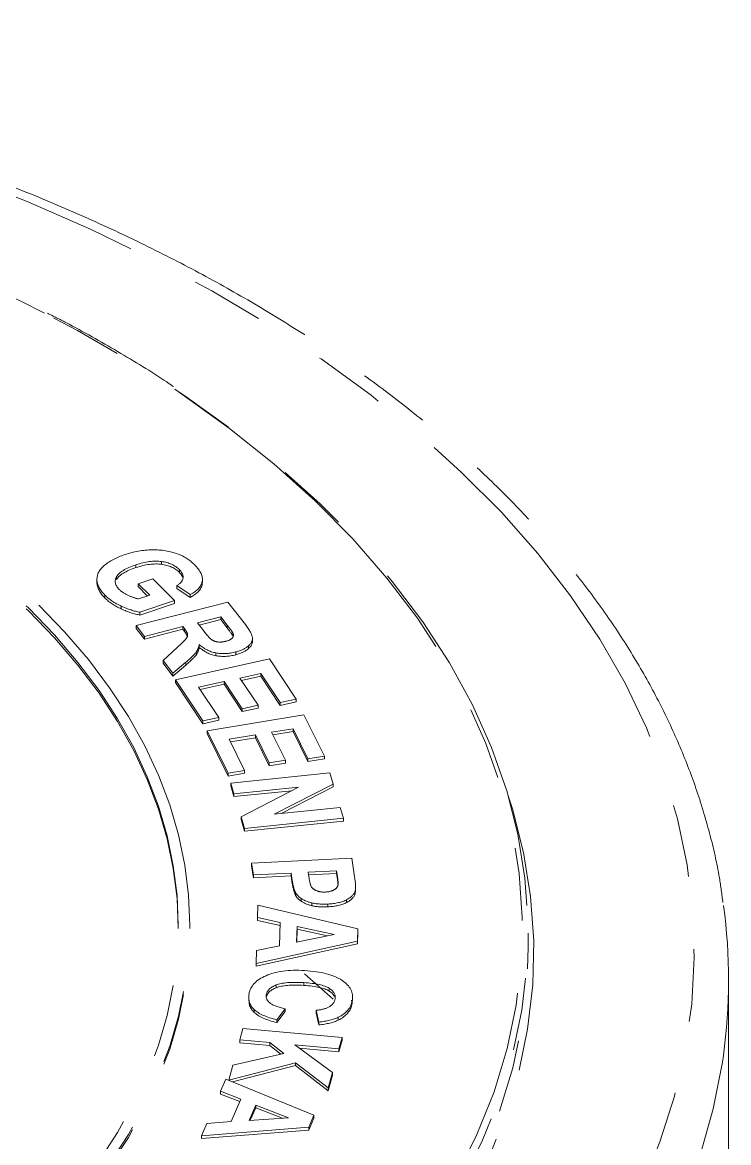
# Model space of a CAD drawing. Header units: millimetres. Extents: x 5 to 415, y 5 to 292.
# Drawn here: x 66.37 to 78.7, y 37.1 to 56.65 of the extents above; entities that cross this region are included whole.
import ezdxf

# ---------------------------------------------------------------- set-up
doc = ezdxf.new("R2010")
doc.units = ezdxf.units.MM
doc.linetypes.add('PHANTOM', pattern=[12.7, 6.35, -1.27, 1.27, -1.27, 1.27, -1.27])

msp = doc.modelspace()

# ---------------------------------------------------------------- linework, layer by layer
at = {"color": 7, "linetype": 'PHANTOM', "lineweight": 0}
for p, q in [((68.35226, 47.183), (68.35226, 47.134)), ((68.79925, 47.24074), (68.79925, 47.19175)), ((67.67164, 46.9259), (67.67164, 46.87691)), ((68.01593, 46.97831), (68.01593, 46.92931)), ((68.64592, 46.93939), (68.38978, 46.85401)), ((69.02766, 46.55768), (68.64592, 46.93939)), ((69.11125, 47.09857), (69.11125, 47.04958)), ((69.51375, 46.87373), (69.51375, 46.93497)), ((68.38978, 46.85401), (68.5926, 46.65121)), ((68.38978, 46.85401), (68.38978, 46.80502)), ((68.38978, 46.80502), (68.55585, 46.63896)), ((69.06713, 46.82053), (69.29995, 46.66368)), ((69.06713, 46.82053), (69.06713, 46.77154)), ((69.06713, 46.77154), (69.29995, 46.61469)), ((69.50999, 46.84235), (69.50303, 46.87918)), ((69.50999, 46.89134), (69.50999, 46.84235)), ((67.81186, 46.65269), (67.81186, 46.6037)), ((69.95906, 46.5342), (68.3562, 46.12223)), ((68.5926, 46.65121), (68.39977, 46.58695)), ((68.42235, 46.35593), (69.02766, 46.55768)), ((69.02766, 46.55768), (69.02766, 46.50868)), ((69.29995, 46.66368), (69.29995, 46.61469)), ((70.26245, 46.14081), (69.95906, 46.5342)), ((68.09648, 46.46243), (68.09648, 46.41344)), ((68.42235, 46.30693), (69.02766, 46.50868)), ((68.42235, 46.35593), (68.42235, 46.30693)), ((69.83196, 46.27746), (69.42555, 46.17301)), ((69.42555, 46.17301), (69.53206, 46.03491)), ((69.83196, 46.22847), (69.45708, 46.13212)), ((69.94428, 46.13183), (69.83196, 46.27746)), ((69.83196, 46.27746), (69.83196, 46.22847)), ((69.94428, 46.08284), (69.83196, 46.22847)), ((69.94428, 46.13183), (69.94428, 46.08284)), ((68.3562, 46.12223), (68.50042, 45.93522)), ((68.3562, 46.12223), (68.3562, 46.07324)), ((68.3562, 46.07324), (68.50042, 45.88623)), ((68.50042, 45.93522), (69.16956, 46.10721)), ((68.50042, 45.88623), (69.16956, 46.05822)), ((68.50042, 45.93522), (68.50042, 45.88623)), ((69.16956, 46.10721), (69.19864, 46.06951)), ((69.16956, 46.10721), (69.16956, 46.05822)), ((69.16956, 46.05822), (69.19864, 46.02052)), ((69.19864, 46.06951), (69.19864, 46.02052)), ((70.04425, 45.99411), (70.04425, 45.94512)), ((69.07035, 45.73837), (68.82558, 45.51361)), ((69.45905, 45.79156), (69.45905, 45.74257)), ((70.315, 45.76711), (70.315, 45.71811)), ((70.38617, 45.84359), (70.38617, 45.90483)), ((70.68224, 45.54091), (69.04423, 45.17793)), ((69.40159, 45.65676), (69.40159, 45.60777)), ((69.74807, 45.64643), (69.74807, 45.59743)), ((70.09344, 45.66188), (70.09344, 45.61289)), ((71.14837, 44.83991), (70.68224, 45.54091)), ((68.82558, 45.51361), (68.99789, 45.29021)), ((68.82558, 45.51361), (68.82558, 45.46462)), ((68.82558, 45.46462), (68.99789, 45.24122)), ((68.99789, 45.29021), (69.22338, 45.48369)), ((68.99789, 45.24122), (69.22338, 45.4347)), ((69.22338, 45.48369), (69.22338, 45.4347)), ((68.99789, 45.29021), (68.99789, 45.24122)), ((69.04423, 45.17793), (69.52236, 44.45888)), ((69.04423, 45.17793), (69.04423, 45.12894)), ((70.16884, 45.20814), (70.53191, 45.28859)), ((70.48448, 44.73347), (70.16884, 45.20814)), ((70.19724, 45.16544), (70.53191, 45.2396)), ((70.53191, 45.28859), (70.87111, 44.77848)), ((70.53191, 45.28859), (70.53191, 45.2396)), ((70.53191, 45.2396), (70.87111, 44.72949)), ((69.04423, 45.12894), (69.52236, 44.40989)), ((69.44728, 45.04824), (69.89311, 45.14703)), ((69.79849, 44.52007), (69.44728, 45.04824)), ((69.47568, 45.00553), (69.89311, 45.09804)), ((69.89311, 45.14703), (70.20874, 44.67235)), ((69.89311, 45.14703), (69.89311, 45.09804)), ((69.89311, 45.09804), (70.20874, 44.62336)), ((70.87111, 44.77848), (71.14837, 44.83991)), ((70.87111, 44.72949), (71.14837, 44.79092)), ((70.87111, 44.77848), (70.87111, 44.72949)), ((71.14837, 44.83991), (71.14837, 44.79092)), ((71.28279, 44.5668), (69.59623, 44.28762)), ((70.20874, 44.67235), (70.48448, 44.73347)), ((70.20874, 44.62336), (70.48448, 44.68448)), ((70.20874, 44.67235), (70.20874, 44.62336)), ((70.48448, 44.73347), (70.48448, 44.68448)), ((71.64131, 43.84502), (71.28279, 44.5668)), ((69.52236, 44.45888), (69.79849, 44.52007)), ((69.52236, 44.40989), (69.79849, 44.47108)), ((69.52236, 44.45888), (69.52236, 44.40989)), ((69.79849, 44.52007), (69.79849, 44.47108)), ((69.59623, 44.28762), (69.96397, 43.54724)), ((69.59623, 44.28762), (69.59623, 44.23863)), ((69.59623, 44.23863), (69.96397, 43.49825)), ((69.97815, 44.13814), (70.43719, 44.21412)), ((70.43719, 44.21412), (70.67995, 43.72538)), ((70.43719, 44.21412), (70.43719, 44.16513)), ((70.72111, 44.26113), (71.09494, 44.32301)), ((70.96387, 43.77238), (70.72111, 44.26113)), ((70.74359, 44.21586), (71.09494, 44.27402)), ((71.09494, 44.32301), (71.35583, 43.79777)), ((71.09494, 44.32301), (71.09494, 44.27402)), ((71.09494, 44.27402), (71.35583, 43.74878)), ((70.24826, 43.59431), (69.97815, 44.13814)), ((70.00064, 44.09287), (70.43719, 44.16513)), ((70.43719, 44.16513), (70.67995, 43.67639)), ((71.35583, 43.79777), (71.64131, 43.84502)), ((71.35583, 43.79777), (71.35583, 43.74878)), ((71.35583, 43.74878), (71.64131, 43.79603)), ((71.64131, 43.84502), (71.64131, 43.79603)), ((69.96397, 43.54724), (70.24826, 43.59431)), ((70.24826, 43.59431), (70.24826, 43.54532)), ((70.67995, 43.72538), (70.96387, 43.77238)), ((70.67995, 43.72538), (70.67995, 43.67639)), ((70.67995, 43.67639), (70.96387, 43.72338)), ((70.96387, 43.77238), (70.96387, 43.72338)), ((69.96397, 43.54724), (69.96397, 43.49825)), ((69.96397, 43.49825), (70.24826, 43.54532)), ((71.73456, 43.55175), (70.00667, 43.37586)), ((71.79444, 43.35573), (71.73456, 43.55175)), ((70.00667, 43.37586), (70.06385, 43.18867)), ((70.00667, 43.37586), (70.00667, 43.32687)), ((70.00667, 43.32687), (70.06385, 43.13968)), ((70.06385, 43.18867), (71.19068, 43.30337)), ((70.06385, 43.13968), (71.07201, 43.2423)), ((71.19068, 43.30337), (70.18665, 42.78666)), ((70.76534, 42.83), (71.79444, 43.35573)), ((70.88511, 42.84219), (71.79444, 43.30674)), ((71.79444, 43.35573), (71.79444, 43.30674)), ((70.06385, 43.18867), (70.06385, 43.13968)), ((71.91914, 42.94745), (70.76534, 42.83)), ((71.97632, 42.76025), (71.91914, 42.94745)), ((70.18665, 42.78666), (70.24842, 42.58437)), ((70.18665, 42.78666), (70.18665, 42.73767)), ((70.18665, 42.73767), (70.24842, 42.53538)), ((70.24842, 42.58437), (71.97632, 42.76025)), ((70.24842, 42.53538), (71.97632, 42.71126)), ((71.97632, 42.76025), (71.97632, 42.71126)), ((70.24842, 42.58437), (70.24842, 42.53538)), ((72.11982, 42.06408), (70.37195, 41.9758)), ((72.16933, 41.73729), (72.11982, 42.06408)), ((70.37195, 41.9758), (70.40282, 41.77211)), ((70.37195, 41.9758), (70.37195, 41.92681)), ((70.37195, 41.92681), (70.40282, 41.72312)), ((71.85484, 41.84545), (71.35916, 41.82042)), ((71.86975, 41.74702), (71.85484, 41.84545)), ((71.85484, 41.84545), (71.85484, 41.79646)), ((70.40282, 41.77211), (71.06209, 41.80541)), ((70.40282, 41.77211), (70.40282, 41.72312)), ((70.40282, 41.72312), (71.06209, 41.75642)), ((71.06209, 41.80541), (71.0822, 41.67268)), ((71.06209, 41.80541), (71.06209, 41.75642)), ((71.06209, 41.75642), (71.0822, 41.62369)), ((71.0822, 41.67268), (71.0822, 41.62369)), ((71.35916, 41.82042), (71.37604, 41.70908)), ((71.85484, 41.79646), (71.36653, 41.7718)), ((71.86975, 41.69803), (71.85484, 41.79646)), ((71.86975, 41.74702), (71.86975, 41.69803)), ((71.13947, 41.46252), (71.13947, 41.41353)), ((72.17959, 41.44476), (72.183, 41.50915)), ((72.17959, 41.49375), (72.17959, 41.44476)), ((72.18648, 41.50297), (72.18648, 41.56421)), ((70.48263, 41.24519), (70.47607, 41.02827)), ((72.22497, 40.83304), (70.48263, 41.24519)), ((71.23807, 41.36121), (71.23807, 41.31221)), ((71.4236, 41.28418), (71.4236, 41.23519)), ((71.69936, 41.26402), (71.69936, 41.21503)), ((72.03071, 41.3397), (72.03071, 41.29071)), ((69.29144, 40.88748), (69.29144, 40.83848)), ((70.47607, 41.02827), (70.87217, 40.94078)), ((70.47607, 41.02827), (70.47607, 40.97928)), ((70.47607, 40.97928), (70.8707, 40.89211)), ((70.87217, 40.94078), (70.85994, 40.53593)), ((71.16561, 40.87486), (71.15724, 40.5985)), ((71.81253, 40.73153), (71.16561, 40.87486)), ((71.16561, 40.87486), (71.16561, 40.82586)), ((71.15724, 40.5985), (71.81253, 40.73153)), ((71.16561, 40.82586), (71.15873, 40.5988)), ((71.69713, 40.7081), (71.16561, 40.82586)), ((72.21843, 40.61682), (72.22497, 40.83304)), ((72.21843, 40.56783), (72.22497, 40.78405)), ((72.22497, 40.83304), (72.22497, 40.78405)), ((75.19797, 40.51187), (75.19797, 40.75683)), ((70.4519, 40.22894), (72.21843, 40.61682)), ((70.4519, 40.17995), (72.21843, 40.56783)), ((70.85994, 40.53593), (70.45863, 40.45152)), ((72.21843, 40.61682), (72.21843, 40.56783)), ((70.45863, 40.45152), (70.4519, 40.22894)), ((70.4519, 40.22894), (70.4519, 40.17995)), ((71.28464, 39.89263), (71.28464, 39.84363)), ((71.79668, 39.60436), (71.29268, 40.04579)), ((78.69797, 36.42916), (78.69797, 39.94029)), ((70.62778, 39.68256), (70.62778, 39.63356)), ((70.80085, 39.8525), (70.80085, 39.80351)), ((71.72292, 39.79561), (71.72292, 39.74662)), ((70.32052, 39.64248), (70.32052, 39.58124)), ((72.12835, 39.52781), (72.11782, 39.58909)), ((72.12835, 39.5768), (72.12835, 39.52781)), ((72.13415, 39.5839), (72.13415, 39.64514)), ((70.41617, 39.4227), (70.41617, 39.37371)), ((70.81326, 39.24613), (70.95722, 39.43658)), ((70.81326, 39.19714), (70.95722, 39.38759)), ((70.95722, 39.43658), (70.95722, 39.38759)), ((71.49761, 39.4109), (71.54421, 39.20439)), ((71.49761, 39.4109), (71.49761, 39.36191)), ((71.49761, 39.36191), (71.54421, 39.1554)), ((71.88437, 39.28808), (71.88437, 39.23909)), ((70.21888, 39.09544), (70.16347, 38.89351)), ((71.9518, 38.937), (70.21888, 39.09544)), ((70.81326, 39.24613), (70.81326, 39.19714)), ((71.54421, 39.20439), (71.54421, 39.1554)), ((71.8964, 38.73506), (71.9518, 38.937)), ((71.9518, 38.937), (71.9518, 38.888)), ((70.16347, 38.89351), (70.68718, 38.84562)), ((70.16347, 38.89351), (70.16347, 38.84452)), ((70.16347, 38.84452), (70.68718, 38.79663)), ((70.68718, 38.84562), (70.93188, 38.65515)), ((70.68718, 38.84562), (70.68718, 38.79663)), ((70.68718, 38.79663), (70.88308, 38.64414)), ((71.12697, 38.80541), (71.8964, 38.73506)), ((71.78445, 38.32698), (71.12697, 38.80541)), ((71.20398, 38.74937), (71.8964, 38.68607)), ((71.8964, 38.68607), (71.9518, 38.888)), ((71.8964, 38.73506), (71.8964, 38.68607)), ((70.93188, 38.65515), (70.04306, 38.45468)), ((69.97138, 38.19334), (71.13824, 38.49374)), ((70.04306, 38.45468), (69.97138, 38.19334)), ((70.03531, 38.16081), (71.13824, 38.44475)), ((71.13824, 38.49374), (71.70994, 38.05539)), ((71.13824, 38.49374), (71.13824, 38.44475)), ((71.13824, 38.44475), (71.70994, 38.0064)), ((71.70994, 38.05539), (71.78445, 38.32698)), ((71.78445, 38.32698), (71.78445, 38.27799)), ((69.92195, 38.20711), (69.83103, 37.9966)), ((71.45904, 37.57925), (69.92195, 38.20711)), ((69.97138, 38.19334), (69.97138, 38.18692)), ((71.70994, 38.0064), (71.78445, 38.27799)), ((69.83103, 37.9966), (70.1829, 37.85991)), ((69.83103, 37.9966), (69.83103, 37.94761)), ((69.83103, 37.94761), (70.16478, 37.81796)), ((71.70994, 38.05539), (71.70994, 38.0064)), ((70.1829, 37.85991), (70.01321, 37.46703)), ((70.4431, 37.75757), (70.32728, 37.48938)), ((71.0176, 37.53392), (70.4431, 37.75757)), ((70.4431, 37.75757), (70.4431, 37.70858)), ((70.32728, 37.48938), (71.0176, 37.53392)), ((70.4431, 37.70858), (70.34904, 37.49079)), ((70.90964, 37.52695), (70.4431, 37.70858)), ((71.36841, 37.36943), (71.45904, 37.57925)), ((71.36841, 37.32043), (71.45904, 37.53026)), ((71.45904, 37.57925), (71.45904, 37.53026)), ((69.5893, 37.4369), (69.496, 37.2209)), ((69.496, 37.2209), (71.36841, 37.36943)), ((70.01321, 37.46703), (69.5893, 37.4369)), ((71.36841, 37.36943), (71.36841, 37.32043)), ((69.496, 37.17191), (71.36841, 37.32043)), ((69.496, 37.2209), (69.496, 37.17191))]:
    msp.add_line(p, q, dxfattribs=at)
at = {"color": 8, "linetype": 'PHANTOM', "lineweight": 0}
msp.add_line((69.25332, 45.97075), (69.25332, 45.94574), dxfattribs=at)
at = {"color": 7, "linetype": 'PHANTOM', "lineweight": 0, "flags": 128}
for points in [[(30.46969, 51.81911), (29.50337, 51.2325), (28.58933, 50.6186), (27.72988, 49.97896), (26.92718, 49.3152), (26.18327, 48.629), (25.50002, 47.92209), (24.87915, 47.19625), (24.32225, 46.45332), (23.83071, 45.69518), (23.40578, 44.92374), (23.04852, 44.14094), (22.75985, 43.34877), (22.54049, 42.54923), (22.39099, 41.74434), (22.31174, 40.93613), (22.30293, 40.12663), (22.36458, 39.31791), (22.49654, 38.512), (22.69848, 37.71093), (22.96989, 36.91673), (23.31008, 36.1314), (23.71819, 35.35694), (24.19319, 34.59529), (24.73387, 33.84838), (25.33889, 33.11809), (26.0067, 32.40628), (26.73562, 31.71474), (27.5238, 31.04521), (28.36927, 30.39939), (29.26987, 29.77891), (30.22334, 29.18533), (31.22727, 28.62016), (32.27912, 28.08483), (33.37623, 27.58068), (34.51584, 27.10898), (35.69507, 26.67094), (36.91092, 26.26766), (38.16035, 25.90015), (39.44018, 25.56934), (40.74718, 25.27608), (42.07806, 25.0211), (43.42945, 24.80504), (44.79794, 24.62845), (46.18007, 24.49178), (47.57235, 24.39537), (48.97126, 24.33946), (50.37327, 24.3242), (51.77484, 24.34963), (53.17242, 24.41568), (54.56249, 24.52218), (55.94154, 24.66887), (57.30607, 24.85537), (58.65265, 25.08122), (59.97788, 25.34584), (61.2784, 25.64856), (62.55092, 25.98862), (63.79225, 26.36516), (64.99923, 26.77724), (66.16883, 27.2238), (67.29808, 27.70372), (68.38413, 28.21579), (69.42424, 28.75871), (70.41579, 29.33112), (71.35627, 29.93157), (72.24329, 30.55853), (73.07463, 31.21043), (73.84818, 31.88563), (74.56199, 32.5824), (75.21425, 33.29901), (75.80332, 34.03362), (76.32771, 34.78439), (76.78609, 35.54943), (77.17731, 36.32679), (77.50038, 37.11452), (77.75447, 37.91063), (77.93896, 38.7131), (78.05337, 39.51991), (78.09742, 40.32902), (78.07099, 41.13838), (77.97415, 41.94595), (77.80714, 42.7497), (77.57039, 43.54759), (77.2645, 44.3376), (76.89024, 45.11774), (76.44854, 45.88604), (75.94054, 46.64056), (75.36751, 47.37939), (74.73089, 48.10066), (74.03231, 48.80256), (73.27352, 49.48331), (72.45643, 50.14119), (71.58312, 50.77455), (70.65579, 51.38177), (69.67678, 51.96132), (68.64857, 52.51175), (67.57375, 53.03166), (66.45503, 53.51973), (65.29525, 53.97474), (64.09733, 54.39554), (62.8643, 54.78106), (61.59928, 55.13032), (60.30545, 55.44246), (58.98609, 55.71667), (57.64453, 55.95226), (56.28417, 56.14865), (54.90842, 56.30533), (53.52078, 56.42191), (52.12474, 56.49809), (50.72384, 56.53368), (49.32161, 56.52859), (47.92159, 56.48284), (46.52732, 56.39654), (45.14233, 56.2699), (43.7701, 56.10326), (42.41412, 55.89702), (41.07779, 55.65171), (39.76451, 55.36795), (38.47758, 55.04645), (37.22025, 54.68804), (35.99571, 54.29361), (34.80705, 53.86415), (33.65726, 53.40077), (32.54926, 52.90461), (31.48584, 52.37695), (30.46969, 51.81911)], [(66.75555, 51.57443), (66.34401, 51.78133), (65.31226, 52.2619), (64.23768, 52.71009), (63.12329, 53.12463), (61.97227, 53.50434), (60.78788, 53.84815), (59.57346, 54.15508), (58.33247, 54.42426), (57.06842, 54.65493), (55.7849, 54.84644), (54.48553, 54.99824), (53.17402, 55.10991), (51.85407, 55.18112), (50.52942, 55.21167), (49.20384, 55.20149), (47.88107, 55.15059), (46.56487, 55.05912), (45.25897, 54.92734), (43.96707, 54.75562), (42.69283, 54.54445), (41.43987, 54.29444), (40.21173, 54.00628), (39.0119, 53.68079), (37.84378, 53.3189), (36.71067, 52.92164), (35.6158, 52.49012), (35.01266, 52.23047)], [(32.10206, 50.71463), (31.60451, 50.40433), (30.74143, 49.81938), (29.93349, 49.20874), (29.183, 48.57415), (28.49208, 47.9174), (27.86269, 47.24034), (27.29661, 46.54491), (26.79544, 45.83308), (26.36061, 45.10685), (25.99335, 44.3683), (25.6947, 43.6195), (25.46551, 42.86259), (25.30643, 42.09972), (25.2179, 41.33303), (25.20018, 40.56472), (25.25333, 39.79694), (25.37717, 39.03189), (25.57138, 38.27173), (25.83539, 37.51861), (26.16847, 36.77468), (26.56965, 36.04202), (27.03782, 35.32274), (27.57163, 34.61886), (28.16958, 33.93237), (28.82997, 33.26523), (29.55093, 32.61933), (30.33042, 31.99649), (31.16622, 31.39849), (32.05598, 30.82701), (32.99715, 30.28368), (33.98709, 29.77004), (35.02297, 29.28754), (36.10188, 28.83755), (37.22074, 28.42135), (38.37638, 28.04011), (39.56553, 27.69492), (40.78483, 27.38676), (42.0308, 27.11649), (43.29993, 26.88489), (44.58861, 26.69262), (45.89318, 26.5402), (47.20997, 26.42809), (48.53522, 26.35659), (49.86518, 26.32592), (51.19609, 26.33614), (52.52417, 26.38725), (53.84566, 26.47909), (55.1568, 26.6114), (56.45389, 26.7838), (57.73324, 26.99582), (58.99124, 27.24684), (60.22431, 27.53615), (61.42896, 27.86295), (62.60178, 28.22629), (63.73943, 28.62515), (64.8387, 29.0584), (65.89647, 29.52481), (66.90974, 30.02305), (67.87564, 30.55173), (68.79143, 31.10933), (69.65451, 31.69428), (70.46244, 32.30492), (71.21294, 32.93951), (71.90386, 33.59626), (72.53325, 34.27332), (73.09933, 34.96875), (73.6005, 35.68058), (74.03533, 36.40681), (74.40259, 37.14536), (74.70123, 37.89416), (74.93043, 38.65107), (75.08951, 39.41394), (75.17804, 40.18063), (75.19575, 40.94894), (75.14261, 41.71672), (75.01876, 42.48177), (74.82456, 43.24193), (74.56054, 43.99505), (74.22747, 44.73899), (73.82629, 45.47164), (73.35812, 46.19092), (72.82431, 46.8948), (72.22636, 47.58129), (71.56597, 48.24843), (70.84501, 48.89433), (70.06552, 49.51717), (69.22971, 50.11517), (69.0316, 50.2478)], [(70.05549, 31.74395), (70.46244, 32.05995), (71.21294, 32.69455), (71.90386, 33.3513), (72.53325, 34.02835), (73.09933, 34.72378), (73.6005, 35.43562), (74.03533, 36.16185), (74.40259, 36.9004), (74.70123, 37.6492), (74.93043, 38.4061), (75.08951, 39.16898), (75.17804, 39.93566), (75.19797, 40.51187)]]:
    msp.add_lwpolyline(points, dxfattribs=at)
at = {"color": 8, "linetype": 'PHANTOM', "lineweight": 0, "flags": 128}
for points in [[(72.21306, 34.12243), (72.44391, 34.3809), (73.00773, 35.07355), (73.50689, 35.78254), (73.93998, 36.50586), (74.30577, 37.24146), (74.60322, 37.98726), (74.8315, 38.74114), (74.98994, 39.50097), (75.07812, 40.26459), (75.09576, 41.02983), (75.04283, 41.79453), (74.91948, 42.55652), (74.72605, 43.31364), (74.46309, 44.06375), (74.13135, 44.80471), (73.73177, 45.53443), (73.26548, 46.25084), (72.7338, 46.95191), (72.13825, 47.63564), (71.4805, 48.30012), (70.76242, 48.94344), (69.98605, 49.56378), (69.15359, 50.15939), (68.26739, 50.72858), (67.32998, 51.26974), (66.75555, 51.57443)], [(66.55273, 29.4385), (66.97659, 29.6535), (67.94635, 30.18429), (68.8658, 30.74412), (69.73234, 31.33141), (70.5435, 31.94449), (71.297, 32.58163), (71.99068, 33.24101), (72.62259, 33.92077), (73.19094, 34.61898), (73.69411, 35.33366), (74.13068, 36.06279), (74.4994, 36.8043), (74.79925, 37.55609), (75.02936, 38.31603), (75.18908, 39.08196), (75.27796, 39.85171), (75.29575, 40.6231), (75.24239, 41.39394), (75.11805, 42.16205), (74.92306, 42.92525), (74.85201, 43.14948)], [(21.78695, 38.64122), (21.87717, 38.09817), (22.07143, 37.28552), (22.33562, 36.47947), (22.66908, 35.68202), (23.07098, 34.89516), (23.54033, 34.12084), (24.07594, 33.36099), (24.67651, 32.61749), (25.34052, 31.8922), (26.06633, 31.18693), (26.85214, 30.50341), (27.69598, 29.84335), (28.59577, 29.2084), (29.54927, 28.60013), (30.55411, 28.02005), (31.60778, 27.46961), (32.70767, 26.95017), (33.85104, 26.46303), (35.03505, 26.00939), (36.25677, 25.59039), (37.51314, 25.20706), (38.80105, 24.86037), (40.11729, 24.55116), (41.45859, 24.28021), (42.82163, 24.0482), (44.203, 23.8557), (45.59927, 23.70319), (47.00698, 23.59104), (48.42262, 23.51954), (49.84268, 23.48887), (51.26362, 23.49909), (52.68191, 23.5502), (54.09402, 23.64205), (55.49645, 23.77442), (56.88571, 23.94698), (58.25833, 24.1593), (59.61092, 24.41086), (60.94011, 24.70103), (62.24259, 25.02908), (63.51513, 25.3942), (64.75455, 25.79549), (65.95779, 26.23195), (67.12184, 26.70248), (68.24382, 27.20593), (69.32094, 27.74104), (70.35051, 28.30647), (71.32998, 28.90083), (72.25692, 29.52264), (73.12901, 30.17034), (73.94409, 30.84234), (74.70013, 31.53695), (75.39526, 32.25246), (76.02774, 32.98708), (76.59601, 33.73898), (77.09864, 34.50631), (77.5344, 35.28714), (77.9022, 36.07954), (78.20111, 36.88154), (78.43041, 37.69115), (78.58952, 38.50634), (78.60609, 38.62027)]]:
    msp.add_lwpolyline(points, dxfattribs=at)
at = {"color": 7, "linetype": 'PHANTOM', "lineweight": 0}
msp.add_arc((69.16142, 39.94026), 9.53647, 352.043849, 7.812028, dxfattribs=at)
for points, knots in [([(78.59791, 41.29013), (78.57955, 41.43327), (78.52747, 41.83931), (78.37264, 42.50375), (78.13914, 43.28171), (77.84052, 44.05209), (77.48117, 44.81354), (77.06065, 45.56433), (76.58003, 46.30275), (76.04022, 47.02708), (75.4424, 47.73557), (74.78793, 48.42652), (74.07833, 49.09827), (73.31531, 49.74925), (72.50068, 50.37794), (71.63638, 50.98294), (70.72445, 51.5629), (69.76703, 52.11656), (68.76634, 52.64274), (67.72469, 53.14034), (66.64443, 53.60833), (65.52797, 54.04575), (64.37782, 54.45171), (63.19653, 54.82537), (61.98671, 55.16599), (60.75102, 55.47285), (59.49219, 55.74534), (58.21299, 55.9829), (56.91623, 56.18505), (55.60474, 56.35137), (54.28141, 56.48153), (52.94914, 56.57525), (51.61084, 56.63234), (50.26946, 56.6527), (48.92793, 56.63626), (47.58919, 56.58308), (46.25618, 56.49326), (44.93182, 56.36698), (43.61902, 56.20452), (42.32065, 56.00619), (41.03955, 55.77241), (39.77853, 55.50365), (38.54035, 55.20047), (37.32774, 54.86347), (36.14335, 54.49334), (34.98978, 54.09083), (33.86963, 53.65673), (32.78516, 53.19202), (31.73959, 52.69716), (30.87054, 52.24667), (30.35913, 51.95634), (30.16971, 51.84881)], [0, 0, 0, 0, 0.01111268, 0.03152273, 0.051964, 0.07244816, 0.09298279, 0.11357118, 0.13421268, 0.15490348, 0.17563762, 0.19640797, 0.2172071, 0.23802792, 0.25886408, 0.27971019, 0.30056186, 0.32141555, 0.34226807, 0.36311776, 0.38396353, 0.40480468, 0.42564089, 0.44647209, 0.46729837, 0.48811999, 0.5089373, 0.52975073, 0.55056075, 0.57136788, 0.59217264, 0.61297559, 0.63377729, 0.6545783, 0.67537919, 0.69618044, 0.71698254, 0.73778605, 0.75859154, 0.7793996, 0.80021079, 0.82102565, 0.84184474, 0.86266856, 0.88349756, 0.90433214, 0.9251726, 0.9460191, 0.96687162, 0.98772987, 1, 1, 1, 1]), ([(69.00778, 50.2922), (68.96853, 50.31927), (68.65978, 50.53224), (68.03373, 50.90657), (67.33892, 51.30726), (66.91435, 51.51959), (66.80692, 51.57332)], [0, 0, 0, 0, 0.058616286, 0.461133959, 0.863654051, 1, 1, 1, 1]), ([(70.33145, 39.58766), (70.32968, 39.55225), (70.32594, 39.47691), (70.38492, 39.40946), (70.41617, 39.37371)], [0, 0, 0, 0, 0.47000878, 1, 1, 1, 1])]:
    msp.add_open_spline(points, degree=3, knots=knots, dxfattribs=at)
for points in [[(69.29144, 40.88748), (69.29144, 43.70835), (67.4273, 46.52927), (63.6991, 48.68151)], [(69.09147, 40.88748), (69.09147, 43.67879), (67.24687, 46.47015), (63.55768, 48.59987)], [(69.09147, 40.83848), (69.09147, 43.6298), (67.24687, 46.42116), (63.55768, 48.55088)], [(68.15729, 47.36145), (68.01152, 47.31287), (67.8939, 47.25078), (67.80404, 47.17508)], [(68.63674, 47.44472), (68.47542, 47.44189), (68.31543, 47.41415), (68.15729, 47.36145)], [(69.0877, 47.37066), (68.94832, 47.42277), (68.7979, 47.44725), (68.63674, 47.44472)], [(69.37339, 47.18594), (69.28964, 47.26967), (69.19448, 47.33135), (69.0877, 47.37066)], [(67.80404, 47.17508), (67.71418, 47.09939), (67.67027, 47.01642), (67.67164, 46.9259)], [(68.01593, 46.97831), (68.05977, 47.05474), (68.1722, 47.12297), (68.35226, 47.183)], [(68.01593, 46.92931), (68.05977, 47.00575), (68.1722, 47.07398), (68.35226, 47.134)], [(68.35226, 47.183), (68.5196, 47.23876), (68.66823, 47.25806), (68.79925, 47.24074)], [(68.35226, 47.134), (68.5196, 47.18977), (68.66823, 47.20907), (68.79925, 47.19175)], [(68.79925, 47.24074), (68.92991, 47.22329), (69.03384, 47.17597), (69.11125, 47.09857)], [(68.79925, 47.19175), (68.92991, 47.1743), (69.03384, 47.12697), (69.11125, 47.04958)], [(69.50999, 46.89134), (69.52781, 46.97871), (69.48226, 47.07708), (69.37339, 47.18594)], [(67.67164, 46.9259), (67.67334, 46.83552), (67.72016, 46.74439), (67.81186, 46.65269)], [(68.06257, 46.75151), (67.98762, 46.82645), (67.97188, 46.90208), (68.01593, 46.97831)], [(69.17416, 46.94935), (69.1651, 46.90085), (69.12931, 46.85787), (69.06713, 46.82053)], [(69.11125, 47.09857), (69.16232, 47.0475), (69.18322, 46.99783), (69.17416, 46.94935)], [(69.11125, 47.04958), (69.13985, 47.02098), (69.15899, 46.99282), (69.1687, 46.96506)], [(67.67164, 46.87691), (67.67334, 46.78653), (67.72016, 46.6954), (67.81186, 46.6037)], [(68.21215, 46.6524), (68.14964, 46.6814), (68.09975, 46.71432), (68.06257, 46.75151)], [(69.29995, 46.66368), (69.42212, 46.72782), (69.49201, 46.80367), (69.50999, 46.89134)], [(69.29995, 46.61469), (69.42212, 46.67883), (69.49201, 46.75468), (69.50999, 46.84235)], [(67.81186, 46.65269), (67.88395, 46.5806), (67.97895, 46.51721), (68.09648, 46.46243)], [(67.81186, 46.6037), (67.88395, 46.53161), (67.97895, 46.46821), (68.09648, 46.41344)], [(68.39977, 46.58695), (68.33729, 46.60179), (68.27446, 46.6236), (68.21215, 46.6524)], [(68.09648, 46.46243), (68.21434, 46.40778), (68.3229, 46.37235), (68.42235, 46.35593)], [(68.09648, 46.41344), (68.21434, 46.35879), (68.3229, 46.32336), (68.42235, 46.30693)], [(70.04425, 45.99411), (70.03595, 46.01005), (70.00277, 46.056), (69.94428, 46.13183)], [(70.3853, 45.91423), (70.37949, 45.96644), (70.33872, 46.04192), (70.26245, 46.14081)], [(69.19864, 46.06951), (69.23187, 46.02642), (69.24999, 45.99364), (69.25332, 45.97075)], [(69.19864, 46.02052), (69.23187, 45.97743), (69.24999, 45.94465), (69.25332, 45.92176)], [(69.25332, 45.97075), (69.25628, 45.94777), (69.24873, 45.92338), (69.22988, 45.89736)], [(69.53206, 46.03491), (69.60118, 45.94529), (69.65073, 45.89092), (69.68108, 45.87186)], [(70.04425, 45.94512), (70.03595, 45.96106), (70.00277, 46.00701), (69.94428, 46.08284)], [(70.03551, 45.90746), (70.05592, 45.93258), (70.05869, 45.96143), (70.04425, 45.99411)], [(69.22988, 45.89736), (69.21104, 45.87135), (69.15793, 45.81845), (69.07035, 45.73837)], [(69.40159, 45.65676), (69.43021, 45.69561), (69.44925, 45.74051), (69.45905, 45.79156)], [(69.40159, 45.60777), (69.43021, 45.64661), (69.44925, 45.69152), (69.45905, 45.74257)], [(69.45905, 45.79156), (69.54184, 45.71552), (69.63865, 45.66709), (69.74807, 45.64643)], [(69.45905, 45.74257), (69.54184, 45.66653), (69.63865, 45.6181), (69.74807, 45.59743)], [(69.68108, 45.87186), (69.71125, 45.85303), (69.74746, 45.84142), (69.78937, 45.83696)], [(69.78937, 45.83696), (69.8311, 45.83272), (69.876, 45.83652), (69.92416, 45.84889)], [(69.92416, 45.84889), (69.97828, 45.86281), (70.01509, 45.88233), (70.03551, 45.90746)], [(70.09344, 45.66188), (70.18822, 45.68624), (70.26188, 45.72118), (70.315, 45.76711)], [(70.315, 45.76711), (70.36775, 45.81292), (70.39113, 45.86205), (70.3853, 45.91423)], [(70.315, 45.71811), (70.36775, 45.76393), (70.39113, 45.81305), (70.3853, 45.86524)], [(69.22338, 45.48369), (69.31364, 45.56032), (69.37298, 45.61791), (69.40159, 45.65676)], [(69.22338, 45.4347), (69.31364, 45.51133), (69.37298, 45.56892), (69.40159, 45.60777)], [(69.74807, 45.64643), (69.85783, 45.62584), (69.97327, 45.631), (70.09344, 45.66188)], [(69.74807, 45.59743), (69.85783, 45.57685), (69.97327, 45.582), (70.09344, 45.61289)], [(70.09344, 45.61289), (70.18822, 45.63725), (70.26188, 45.67218), (70.315, 45.71811)], [(71.0822, 41.67268), (71.0962, 41.58036), (71.11542, 41.51031), (71.13947, 41.46252)], [(71.37604, 41.70908), (71.38822, 41.62872), (71.40532, 41.57538), (71.42773, 41.54928)], [(71.88017, 41.59983), (71.88459, 41.62468), (71.88086, 41.67373), (71.86975, 41.74702)], [(71.88006, 41.61536), (71.8781, 41.63822), (71.87464, 41.66578), (71.86975, 41.69803)], [(72.17959, 41.49375), (72.19138, 41.53222), (72.1881, 41.61348), (72.16933, 41.73729)], [(71.0822, 41.62369), (71.0962, 41.53137), (71.11542, 41.46131), (71.13947, 41.41353)], [(71.13947, 41.46252), (71.15831, 41.4275), (71.19132, 41.39365), (71.23807, 41.36121)], [(71.42773, 41.54928), (71.45013, 41.52319), (71.48183, 41.50349), (71.52325, 41.48996)], [(71.52325, 41.48996), (71.56463, 41.47665), (71.61097, 41.47119), (71.66266, 41.4738)], [(71.66266, 41.4738), (71.72613, 41.477), (71.77699, 41.49047), (71.81523, 41.51418)], [(71.81523, 41.51418), (71.85309, 41.53762), (71.87499, 41.56643), (71.88017, 41.59983)], [(72.03071, 41.3397), (72.11269, 41.38313), (72.1623, 41.43464), (72.17959, 41.49375)], [(72.03071, 41.29071), (72.11269, 41.33413), (72.1623, 41.38565), (72.17959, 41.44476)], [(71.13947, 41.41353), (71.15831, 41.37851), (71.19132, 41.34466), (71.23807, 41.31221)], [(71.23807, 41.36121), (71.28527, 41.32856), (71.34695, 41.30304), (71.4236, 41.28418)], [(71.23807, 41.31221), (71.28527, 41.27957), (71.34695, 41.25404), (71.4236, 41.23519)], [(71.4236, 41.28418), (71.49989, 41.2653), (71.59194, 41.2586), (71.69936, 41.26402)], [(71.69936, 41.26402), (71.83814, 41.27103), (71.94873, 41.29626), (72.03071, 41.3397)], [(71.69936, 41.21503), (71.83814, 41.22204), (71.94873, 41.24727), (72.03071, 41.29071)], [(71.4236, 41.23519), (71.49989, 41.21631), (71.59194, 41.20961), (71.69936, 41.21503)], [(63.55768, 33.17508), (67.24687, 35.3048), (69.09147, 38.09618), (69.09147, 40.88748)], [(63.6991, 33.09344), (67.4273, 35.24569), (69.29144, 38.06659), (69.29144, 40.88748)], [(63.6991, 33.04445), (67.4273, 35.1967), (69.29144, 38.0176), (69.29144, 40.83848)], [(71.29641, 40.1039), (71.02218, 40.12054), (70.79777, 40.09053), (70.62365, 40.01407)], [(71.94961, 39.93291), (71.80448, 40.02921), (71.58689, 40.08628), (71.29641, 40.1039)], [(70.62365, 40.01407), (70.44996, 39.93759), (70.35071, 39.83238), (70.32636, 39.6987)], [(70.80085, 39.8525), (70.90266, 39.89281), (71.06404, 39.90601), (71.28464, 39.89263)], [(71.28464, 39.89263), (71.49265, 39.88), (71.63875, 39.84767), (71.72292, 39.79561)], [(72.12835, 39.5768), (72.15406, 39.71799), (72.09432, 39.83663), (71.94961, 39.93291)], [(70.32636, 39.6987), (70.30669, 39.59059), (70.33671, 39.49842), (70.41617, 39.4227)], [(70.69178, 39.53759), (70.63913, 39.58013), (70.61793, 39.62837), (70.62778, 39.68256)], [(70.62778, 39.68256), (70.6411, 39.75572), (70.69868, 39.81246), (70.80085, 39.8525)], [(70.62778, 39.63356), (70.6411, 39.70673), (70.69868, 39.76346), (70.80085, 39.80351)], [(70.80085, 39.80351), (70.90266, 39.84381), (71.06404, 39.85701), (71.28464, 39.84363)], [(71.28464, 39.84363), (71.49265, 39.83101), (71.63875, 39.79867), (71.72292, 39.74662)], [(71.72292, 39.79561), (71.80749, 39.74353), (71.84276, 39.67996), (71.82919, 39.60539)], [(71.72292, 39.74662), (71.77028, 39.71745), (71.80218, 39.68468), (71.8187, 39.6484)], [(70.95722, 39.43658), (70.83276, 39.46144), (70.744, 39.49504), (70.69178, 39.53759)], [(71.82919, 39.60539), (71.81937, 39.55144), (71.78498, 39.50706), (71.72571, 39.47247)], [(71.88437, 39.28808), (72.02473, 39.35734), (72.10592, 39.45367), (72.12835, 39.5768)], [(71.88437, 39.23909), (72.02473, 39.30835), (72.10592, 39.40468), (72.12835, 39.52781)], [(70.41617, 39.4227), (70.49601, 39.34672), (70.62825, 39.28795), (70.81326, 39.24613)], [(70.41617, 39.37371), (70.49601, 39.29773), (70.62825, 39.23895), (70.81326, 39.19714)], [(71.72571, 39.47247), (71.66638, 39.43765), (71.59034, 39.41713), (71.49761, 39.4109)], [(71.54421, 39.20439), (71.68816, 39.21889), (71.80165, 39.24662), (71.88437, 39.28808)], [(71.54421, 39.1554), (71.68816, 39.16989), (71.80165, 39.19763), (71.88437, 39.23909)]]:
    msp.add_open_spline(points, degree=3, dxfattribs=at)

doc.saveas('drawing.dxf')
